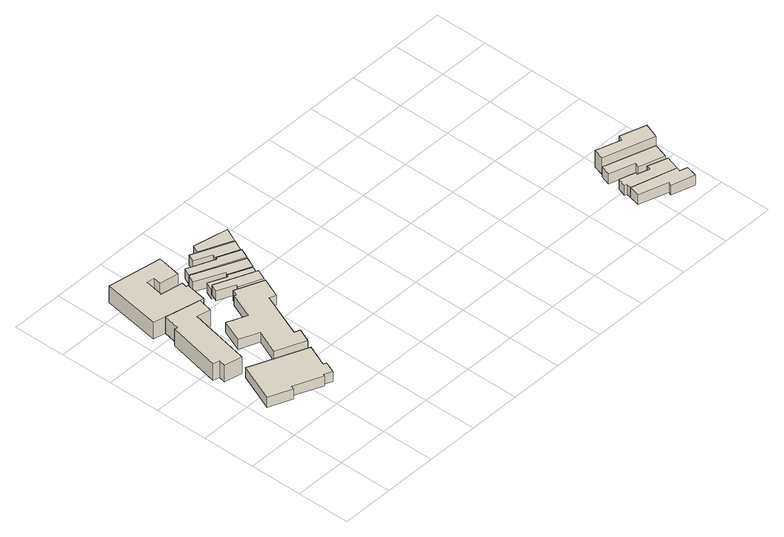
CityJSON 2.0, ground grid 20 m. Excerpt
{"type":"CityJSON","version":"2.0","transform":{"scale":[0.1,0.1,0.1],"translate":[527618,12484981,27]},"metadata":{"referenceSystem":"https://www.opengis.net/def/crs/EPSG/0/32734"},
"CityObjects":{
"building1":{"type":"Building","attributes":{"building":"monastery","building:levels":1,"building:use":"school","building_height":4.1,"plus_code":"4FRW3C8Q+PVQ","ground_height":47.66,"roof_height":51.76},"geometry":[{"type":"Solid","lod":"1","boundaries":[[[[0,1,2,3]],[[1,4,5,2]],[[4,6,7,5]],[[6,8,9,7]],[[8,10,11,9]],[[10,12,13,11]],[[12,14,15,13]],[[14,16,17,15]],[[16,18,19,17]],[[18,0,3,19]],[[3,2,5,7,9,11,13,15,17,19]],[[18,16,14,12,10,8,6,4,1,0]]]]}]},
"building2":{"type":"Building","attributes":{"address":"Holy Cross Catholic Church 31 Nile Street 7925 District Sic","building":"church","building:levels":2,"amenity":"place_of_worship","building_height":6.9,"plus_code":"4FRW3C8Q+RVJ","ground_height":45.79,"roof_height":52.69},"geometry":[{"type":"Solid","lod":"1","boundaries":[[[[20,21,22,23]],[[21,24,25,22]],[[24,26,27,25]],[[26,28,29,27]],[[28,30,31,29]],[[30,32,33,31]],[[32,34,35,33]],[[34,36,37,35]],[[36,38,39,37]],[[38,20,23,39]],[[23,22,25,27,29,31,33,35,37,39]],[[38,36,34,32,30,28,26,24,21,20]]]]}]},
"building3":{"type":"Building","attributes":{"building":"school","building:levels":2,"building_height":6.9,"plus_code":"4FRW3C8Q+WVW","ground_height":43.43,"roof_height":50.33},"geometry":[{"type":"Solid","lod":"1","boundaries":[[[[40,41,42,43]],[[41,44,45,42]],[[44,46,47,45]],[[46,48,49,47]],[[48,50,51,49]],[[50,52,53,51]],[[52,54,55,53]],[[54,56,57,55]],[[56,58,59,57]],[[58,60,61,59]],[[60,62,63,61]],[[62,40,43,63]],[[43,42,45,47,49,51,53,55,57,59,61,63]],[[62,60,58,56,54,52,50,48,46,44,41,40]]]]}]},
"building4":{"type":"Building","attributes":{"building":"school","building:levels":1,"building_height":4.1,"plus_code":"4FRW3C8Q+RWH","ground_height":45.67,"roof_height":49.77},"geometry":[{"type":"Solid","lod":"1","boundaries":[[[[64,65,66,67]],[[65,68,69,66]],[[68,70,71,69]],[[70,72,73,71]],[[72,74,75,73]],[[74,76,77,75]],[[76,78,79,77]],[[78,80,81,79]],[[80,82,83,81]],[[82,84,85,83]],[[84,86,87,85]],[[86,88,89,87]],[[88,90,91,89]],[[90,64,67,91]],[[67,66,69,71,73,75,77,79,81,83,85,87,89,91]],[[90,88,86,84,82,80,78,76,74,72,70,68,65,64]]]]}]},
"building5":{"type":"Building","attributes":{"building":"house","building:levels":1,"building_height":4.1,"plus_code":"4FRW3C8Q+VXQ","ground_height":45.67,"roof_height":49.77},"geometry":[{"type":"Solid","lod":"1","boundaries":[[[[92,93,94,95]],[[93,96,97,94]],[[96,98,99,97]],[[98,100,101,99]],[[100,102,103,101]],[[102,92,95,103]],[[95,94,97,99,101,103]],[[102,100,98,96,93,92]]]]}]},
"building6":{"type":"Building","attributes":{"building":"house","building:levels":1,"building_height":4.1,"plus_code":"4FRW3C8R+W22","ground_height":43.44,"roof_height":47.54},"geometry":[{"type":"Solid","lod":"1","boundaries":[[[[104,105,106,107]],[[105,108,109,106]],[[108,110,111,109]],[[110,112,113,111]],[[112,114,115,113]],[[114,104,107,115]],[[107,106,109,111,113,115]],[[114,112,110,108,105,104]]]]}]},
"building7":{"type":"Building","attributes":{"building":"house","building:levels":1,"building_height":4.1,"plus_code":"4FRW3C8R+W2C","ground_height":43.44,"roof_height":47.54},"geometry":[{"type":"Solid","lod":"1","boundaries":[[[[116,117,118,119]],[[117,120,121,118]],[[120,122,123,121]],[[122,124,125,123]],[[124,126,127,125]],[[126,116,119,127]],[[119,118,121,123,125,127]],[[126,124,122,120,117,116]]]]}]},
"building8":{"type":"Building","attributes":{"building":"house","building:levels":1,"building_height":4.1,"plus_code":"4FRW3C8R+W2M","ground_height":43.38,"roof_height":47.48},"geometry":[{"type":"Solid","lod":"1","boundaries":[[[[128,129,130,131]],[[129,132,133,130]],[[132,134,135,133]],[[134,136,137,135]],[[136,138,139,137]],[[138,128,131,139]],[[131,130,133,135,137,139]],[[138,136,134,132,129,128]]]]}]},
"building9":{"type":"Building","attributes":{"building":"house","building:levels":1,"building_height":4.1,"plus_code":"4FRW3C8R+W2W","ground_height":43.38,"roof_height":47.48},"geometry":[{"type":"Solid","lod":"1","boundaries":[[[[140,141,142,143]],[[141,144,145,142]],[[144,146,147,145]],[[146,148,149,147]],[[148,150,151,149]],[[150,140,143,151]],[[143,142,145,147,149,151]],[[150,148,146,144,141,140]]]]}]},
"building10":{"type":"Building","attributes":{"building":"house","building:levels":1,"building_height":4.1,"plus_code":"4FRW3C8R+X32","ground_height":43.38,"roof_height":47.48},"geometry":[{"type":"Solid","lod":"1","boundaries":[[[[152,153,154,155]],[[153,156,157,154]],[[156,158,159,157]],[[158,152,155,159]],[[155,154,157,159]],[[158,156,153,152]]]]}]},
"building11":{"type":"Building","attributes":{"address":"Milan Street Walmer Estate Cape Town","building":"house","building:levels":1,"building_height":4.1,"plus_code":"4FRW3C8R+JG7","ground_height":49.85,"roof_height":53.95},"geometry":[{"type":"Solid","lod":"1","boundaries":[[[[160,161,162,163]],[[161,164,165,162]],[[164,166,167,165]],[[166,168,169,167]],[[168,170,171,169]],[[170,172,173,171]],[[172,174,175,173]],[[174,160,163,175]],[[163,162,165,167,169,171,173,175]],[[174,172,170,168,166,164,161,160]]]]}]},
"building12":{"type":"Building","attributes":{"address":"Milan Street Walmer Estate Cape Town","building":"house","building:levels":1,"building_height":4.1,"plus_code":"4FRW3C8R+JGM","ground_height":49.85,"roof_height":53.95},"geometry":[{"type":"Solid","lod":"1","boundaries":[[[[161,160,163,162]],[[160,176,177,163]],[[176,178,179,177]],[[178,180,181,179]],[[180,182,183,181]],[[182,184,185,183]],[[184,186,187,185]],[[186,188,189,187]],[[188,190,191,189]],[[190,161,162,191]],[[162,163,177,179,181,183,185,187,189,191]],[[190,188,186,184,182,180,178,176,160,161]]]]}]},
"building13":{"type":"Building","attributes":{"address":"16 Milan Street Walmer Estate Cape Town","building":"house","building:levels":1,"building_height":4.1,"plus_code":"4FRW3C8R+MG7","ground_height":49.85,"roof_height":53.95},"geometry":[{"type":"Solid","lod":"1","boundaries":[[[[192,193,194,195]],[[193,196,197,194]],[[196,198,199,197]],[[198,200,201,199]],[[200,202,203,201]],[[202,192,195,203]],[[195,194,197,199,201,203]],[[202,200,198,196,193,192]]]]}]},
"building14":{"type":"Building","attributes":{"address":"14 Milan Street Walmer Estate Cape Town","building":"house","building:levels":2,"building_height":6.9,"plus_code":"4FRW3C8R+MGH","ground_height":50.79,"roof_height":57.69},"geometry":[{"type":"Solid","lod":"1","boundaries":[[[[204,205,206,207]],[[205,208,209,206]],[[208,210,211,209]],[[210,212,213,211]],[[212,214,215,213]],[[214,204,207,215]],[[207,206,209,211,213,215]],[[214,212,210,208,205,204]]]]}]}
},
"vertices":[
[204,255,49],[207,262,49],[207,262,90],[204,255,90],[237,249,49],[237,249,90],[255,292,49],[255,292,90],[244,297,49],[244,297,90],[278,379,49],[278,379,90],[68,467,49],[68,467,90],[6,322,49],[6,322,90],[92,286,49],[92,286,90],[98,300,49],[98,300,90],
[47,750,31],[4,548,31],[4,548,100],[47,750,100],[28,543,31],[28,543,100],[23,516,31],[23,516,100],[90,502,31],[90,502,100],[140,738,31],[140,738,100],[192,727,31],[192,727,100],[204,782,31],[204,782,100],[73,810,31],[73,810,100],[60,748,31],[60,748,100],
[239,797,7],[253,876,7],[253,876,76],[239,797,76],[245,877,7],[245,877,76],[249,896,7],[249,896,76],[165,911,7],[165,911,76],[178,982,7],[178,982,76],[205,977,7],[205,977,76],[200,947,7],[200,947,76],[272,936,7],[272,936,76],[289,1026,7],[289,1026,76],[84,1060,7],[84,1060,76],[47,838,7],[47,838,76],
[312,422,29],[334,473,29],[334,473,70],[312,422,70],[313,482,29],[313,482,70],[383,650,29],[383,650,70],[408,640,29],[408,640,70],[439,715,29],[439,715,70],[334,758,29],[334,758,70],[325,736,29],[325,736,70],[318,739,29],[318,739,70],[278,643,29],[278,643,70],[204,674,29],[204,674,70],[169,590,29],[169,590,70],[242,560,29],[242,560,70],[203,467,29],[203,467,70],
[442,723,29],[459,762,29],[459,762,70],[442,723,70],[310,825,29],[310,825,70],[297,796,29],[297,796,70],[362,768,29],[362,768,70],[358,758,29],[358,758,70],
[460,762,7],[478,802,7],[478,802,48],[460,762,48],[396,839,7],[396,839,48],[392,830,7],[392,830,48],[326,860,7],[326,860,48],[312,829,7],[312,829,48],
[480,804,7],[498,844,7],[498,844,48],[480,804,48],[314,927,7],[314,927,48],[299,895,7],[299,895,48],[402,849,7],[402,849,48],[398,840,7],[398,840,48],
[501,848,7],[517,884,7],[517,884,48],[501,848,48],[434,920,7],[434,920,48],[431,913,7],[431,913,48],[329,957,7],[329,957,48],[317,928,7],[317,928,48],
[515,887,7],[533,927,7],[533,927,48],[515,887,48],[386,991,7],[386,991,48],[374,963,7],[374,963,48],[438,935,7],[438,935,48],[433,923,7],[433,923,48],
[416,982,7],[535,930,7],[535,930,48],[416,982,48],[559,983,7],[559,983,48],[429,1009,7],[429,1009,48],
[1670,71,71],[1501,118,71],[1501,118,112],[1670,71,112],[1491,77,71],[1491,77,112],[1600,42,71],[1600,42,112],[1595,29,71],[1595,29,112],[1682,4,71],[1682,4,112],[1693,47,71],[1693,47,112],[1665,56,71],[1665,56,112],
[1686,123,71],[1686,123,112],[1613,147,71],[1613,147,112],[1608,131,71],[1608,131,112],[1563,145,71],[1563,145,112],[1566,153,71],[1566,153,112],[1507,171,71],[1507,171,112],[1496,138,71],[1496,138,112],[1505,135,71],[1505,135,112],
[1515,251,71],[1503,212,71],[1503,212,112],[1515,251,112],[1597,182,71],[1597,182,112],[1592,165,71],[1592,165,112],[1687,135,71],[1687,135,112],[1705,191,71],[1705,191,112],
[1726,249,81],[1628,280,81],[1628,280,150],[1726,249,150],[1622,261,81],[1622,261,150],[1527,291,81],[1527,291,150],[1515,251,81],[1515,251,150],[1705,191,81],[1705,191,150]
]}
